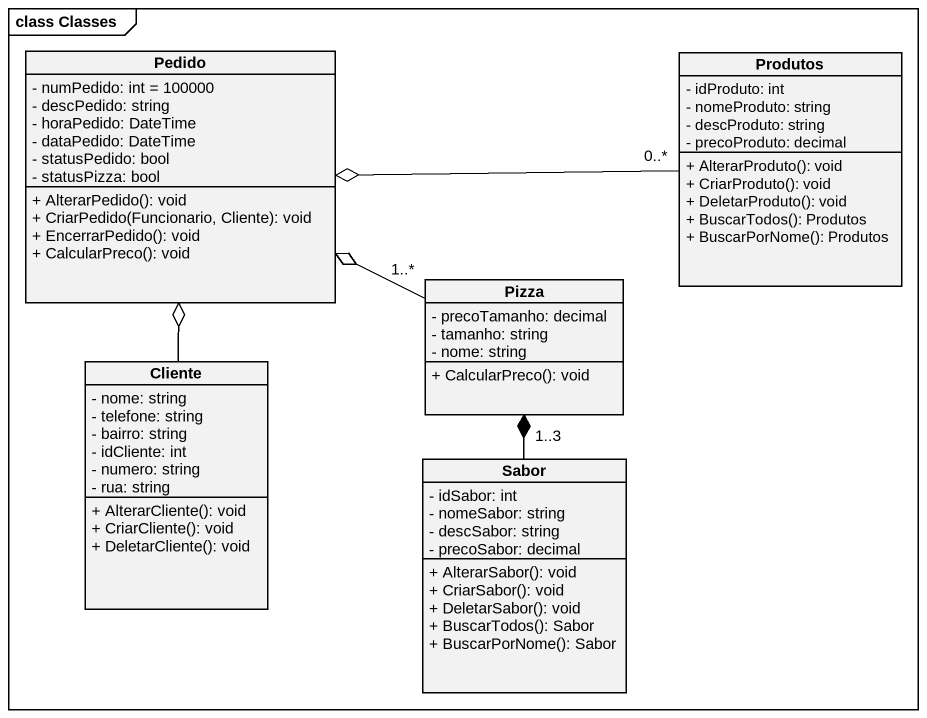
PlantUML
@startuml
mainframe class Classes
hide circle
hide empty members
skinparam classAttributeIconSize 0
class Pedido {
  - numPedido: int = 100000
  - descPedido: string
  - horaPedido: DateTime
  - dataPedido: DateTime
  - statusPedido: bool
  - statusPizza: bool
  + AlterarPedido(): void
  + CriarPedido(Funcionario, Cliente): void
  + EncerrarPedido(): void
  + CalcularPreco(): void
}
class Produtos {
  - idProduto: int
  - nomeProduto: string
  - descProduto: string
  - precoProduto: decimal
  + AlterarProduto(): void
  + CriarProduto(): void
  + DeletarProduto(): void
  + BuscarTodos(): Produtos
  + BuscarPorNome(): Produtos
}
class Pizza {
  - precoTamanho: decimal
  - tamanho: string
  - nome: string
  + CalcularPreco(): void
}
class Cliente {
  - nome: string
  - telefone: string
  - bairro: string
  - idCliente: int
  - numero: string
  - rua: string
  + AlterarCliente(): void
  + CriarCliente(): void
  + DeletarCliente(): void
}
class Sabor {
  - idSabor: int
  - nomeSabor: string
  - descSabor: string
  - precoSabor: decimal
  + AlterarSabor(): void
  + CriarSabor(): void
  + DeletarSabor(): void
  + BuscarTodos(): Sabor
  + BuscarPorNome(): Sabor
}
Produtos "0..*" -left-o Pedido
Pizza "1..*" -left-o Pedido
Cliente -up-o Pedido
Sabor -up-* "1..3" Pizza
@enduml
